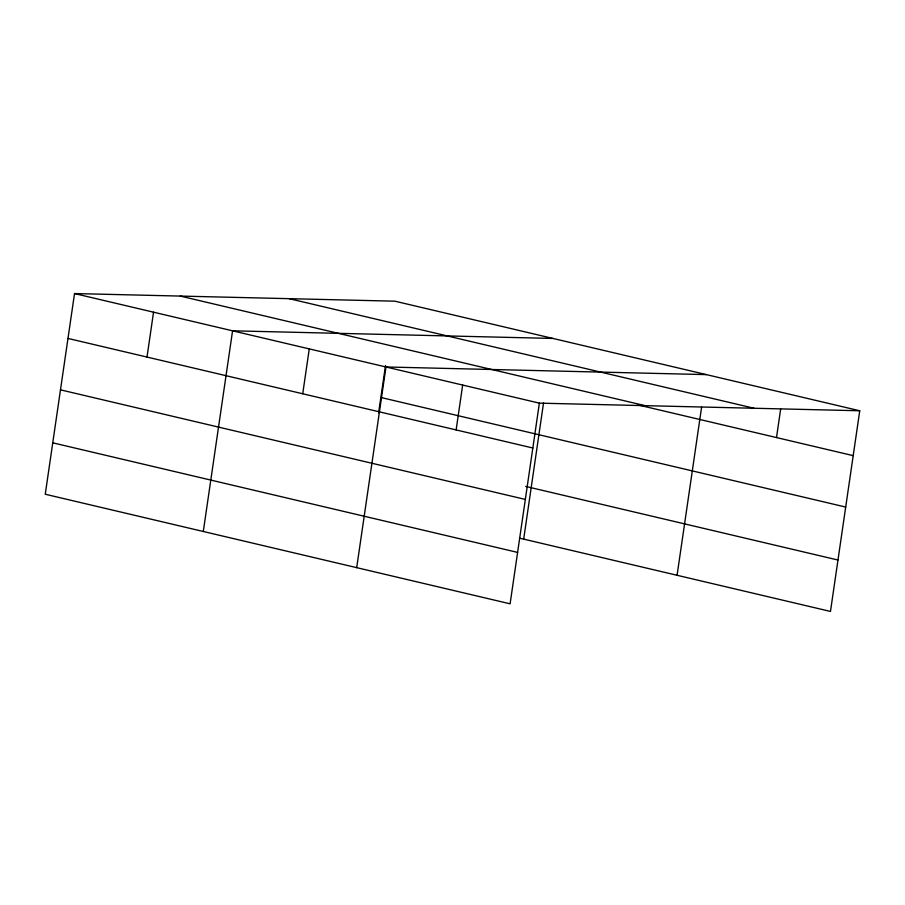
<?xml version="1.0" encoding="UTF-8"?>
<svg xmlns="http://www.w3.org/2000/svg" width="905" height="905" viewBox="0 0 905 905"><rect width="100%" height="100%" fill="white"/><g stroke="black" fill="none" stroke-linecap="round" stroke-linejoin="round"><path stroke-width="1.36" d="M859.75 410.768L394.897 301.184L74.527 293.559L45.25 494.232L510.103 603.816L539.38 403.144L859.75 410.768L830.473 611.441L519.583 538.158M147.006 357.056L153.545 312.18M203.297 531.484L232.574 330.811L552.944 338.447M302.723 393.766L309.272 348.9M378.618 412.816L385.519 365.518M356.694 567.65L385.971 366.978L706.353 374.613M456.131 429.932L462.67 385.055M523.678 539.12L543.566 402.77M677.076 575.286L701.59 407.25M776.501 437.568L780.664 409.003M289.181 298.673L754.023 408.257M180.253 296.071L645.095 405.655M638.172 404.954L853.2 455.645M74.527 293.559L539.38 403.144M380.858 397.476L845.7 507.06M67.977 338.436L532.83 448.009M525.726 486.426L837.973 560.037M60.477 389.84L525.33 499.424M52.75 442.817L517.603 552.401"/></g></svg>
